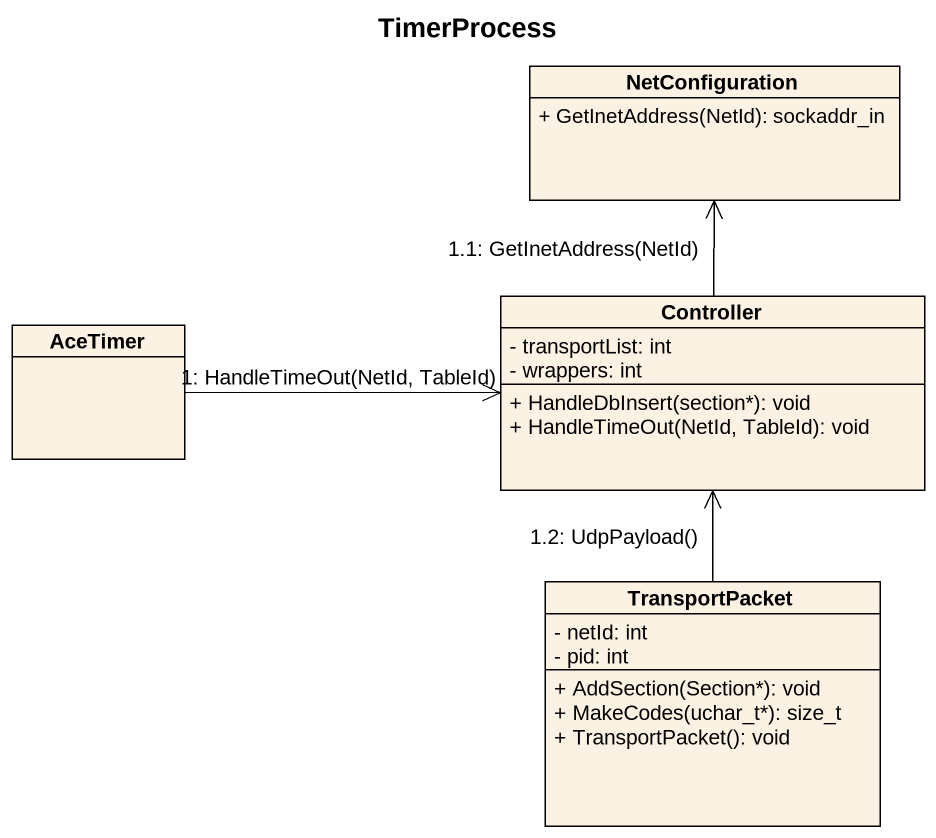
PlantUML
@startuml
title TimerProcess
hide circle
hide empty members
skinparam classAttributeIconSize 0
class NetConfiguration {
  + GetInetAddress(NetId): sockaddr_in
}
class AceTimer
class Controller {
  - transportList: int
  - wrappers: int
  + HandleDbInsert(section*): void
  + HandleTimeOut(NetId, TableId): void
}
class TransportPacket {
  - netId: int
  - pid: int
  + AddSection(Section*): void
  + MakeCodes(uchar_t*): size_t
  + TransportPacket(): void
}
AceTimer -right-> Controller : 1: HandleTimeOut(NetId, TableId)
Controller -up-> NetConfiguration : 1.1: GetInetAddress(NetId)
TransportPacket -up-> Controller : 1.2: UdpPayload()
@enduml
